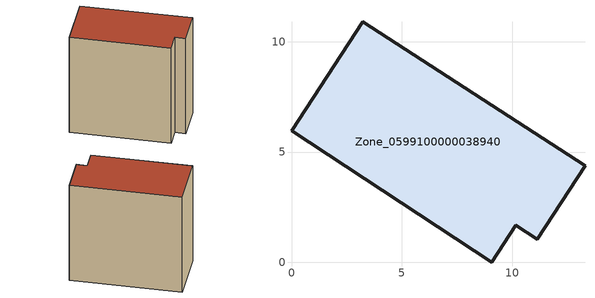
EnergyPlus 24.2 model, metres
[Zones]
Zone_0599100000038940
 floor ground (C_G): 0,5.96 3.22,10.91 13.31,4.37 11.14,1.05 10.17,1.68 9.08,0 z0
 wall outside (C_F): 3.22,10.91 0,5.96 9.08,0 10.17,1.68 11.14,1.05 13.31,4.37 3.22,10.91 z0:12
 roof outside (C_R): 13.31,4.37 3.22,10.91 0,5.96 9.08,0 10.17,1.68 11.14,1.05 z12
[BUILDING]
Pand.0599100000038940: North Axis=0; Terrain=City; Loads Convergence Tolerance Value=0.04; Temperature Convergence Tolerance Value=0.4; Solar Distribution=FullExterior; Maximum Number of Warmup Days=25; Minimum Number of Warmup Days=1
[Site:Location]
Rotterdam.The.Hague.AP_ZH_NLD Design_Conditions: Latitude=51.96; Longitude=4.45; Time Zone=1; Elevation=-4.5
[SITE:GROUNDTEMPERATURE:BUILDINGSURFACE]
18, 18, 18, 18, 18, 18, 18, 18, 18, 18, 18, 18
[MATERIAL] Thermal Absorptance=0.9; Solar Absorptance=0.7; Visible Absorptance=0.7
Name | Roughness | Thickness | Conductivity | Density | Specific Heat
G.TC.1946 | MediumSmooth | 0.15 | 1 | 540 | 1210
F.TC.1946 | Rough | 0.3 | 0.857143 | 1920 | 840
R.TC.1946 | MediumRough | 0.2 | 0.909091 | 1500 | 1000
[CONSTRUCTION]
C_G: G.TC.1946
C_F: F.TC.1946
C_R: R.TC.1946
[ZONE]
Zone_0599100000038940: Type=1; Multiplier=1; Ceiling Height=Autocalculate; Volume=Autocalculate; Floor Area=autocalculate; Part of Total Floor Area=Yes
[ZONEINFILTRATION:DESIGNFLOWRATE]
Infil_Zone_0599100000038940: Zone or ZoneList or Space or SpaceList=Zone_0599100000038940; Schedule=AlwaysOn; Design Flow Rate Calculation Method=Flow/Area; Flow Rate per Floor Area=0.003; Constant Term Coefficient=1; Temperature Term Coefficient=0; Velocity Term Coefficient=0; Velocity Squared Term Coefficient=0
[HVACTEMPLATE:ZONE:IDEALLOADSAIRSYSTEM]
Zone_0599100000038940: Maximum Heating Supply Air Temperature=50; Minimum Cooling Supply Air Temperature=13; Maximum Heating Supply Air Humidity Ratio=0.0156; Minimum Cooling Supply Air Humidity Ratio=0.0077; Heating Limit=NoLimit; Cooling Limit=NoLimit; Dehumidification Control Type=ConstantSensibleHeatRatio; Cooling Sensible Heat Ratio=0.7; Dehumidification Setpoint=60; Humidification Control Type=None; Humidification Setpoint=30; Outdoor Air Method=None; Outdoor Air Flow Rate per Person=0.00944; Outdoor Air Flow Rate per Zone Floor Area=0; Outdoor Air Flow Rate per Zone=0; Demand Controlled Ventilation Type=None; Outdoor Air Economizer Type=NoEconomizer; Heat Recovery Type=None; Sensible Heat Recovery Effectiveness=0.7; Latent Heat Recovery Effectiveness=0.65
[ZONECONTROL:THERMOSTAT]
ThermostatControl_Zone_0599100000038940: Zone or ZoneList=Zone_0599100000038940; Control Type Schedule=DualSetpointControlType; Control 1=Thermostat_Zone_0599100000038940; Temperature Difference Between Cutout And Setpoint=0
[THERMOSTATSETPOINT:DUALSETPOINT]
Thermostat_Zone_0599100000038940: Heating Setpoint Temperature Schedule=HeatingSetpoint_Zone_0599100000038940; Cooling Setpoint Temperature Schedule=CoolingSetpoint_Zone_0599100000038940
[SCHEDULE:COMPACT]
HeatingSetpoint_Zone_0599100000038940: Through: 12/31, For: AllDays, Until: 24:00, 21
CoolingSetpoint_Zone_0599100000038940: Through: 12/31, For: AllDays, Until: 24:00, 24
DualSetpointControlType: Through: 12/31, For: AllDays, Until: 24:00, 4
AlwaysOn: Through: 12/31, For: AllDays, Until: 24:00, 1
